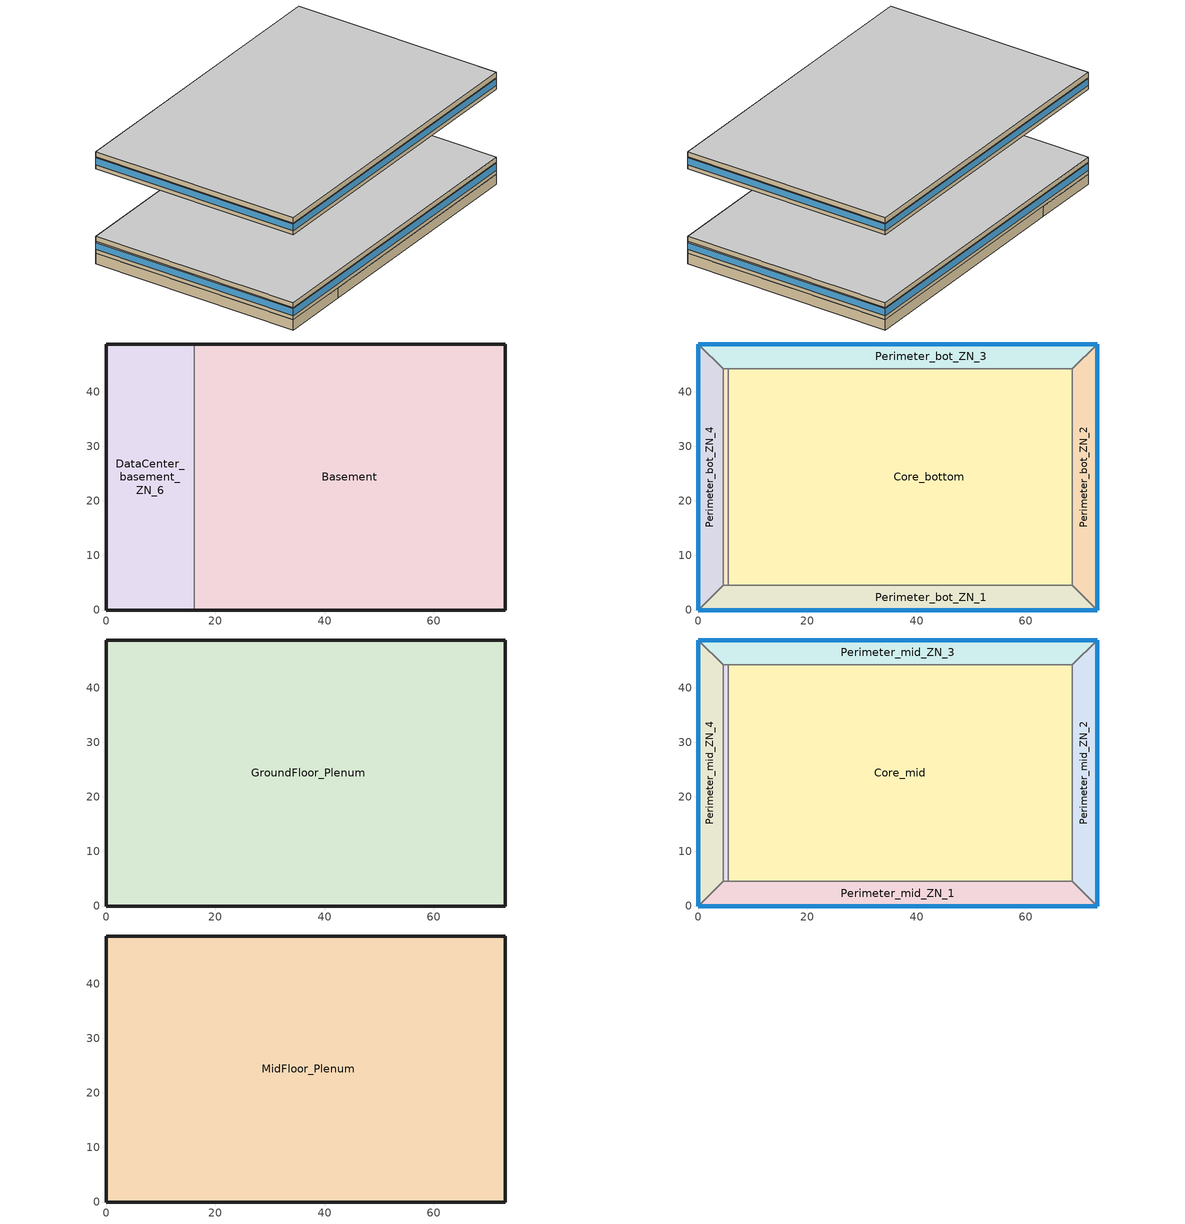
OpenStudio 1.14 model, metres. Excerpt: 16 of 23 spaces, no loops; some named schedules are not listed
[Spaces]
Basement
 floor ground (Basement Floor construction): 73.11,48.74 73.11,0 16.08,0 16.08,48.74 z-2.44
 wall ground (Basement Wall construction): 16.08,0 73.11,0 73.11,48.74 16.08,48.74 z-2.44:0
 wall to DataCenter_basement_ZN_6: 16.08,48.74 16.08,0 z-2.44:0
DataCenter_basement_ZN_6
 floor ground (Basement Floor construction): 16.08,48.74 16.08,0 0,0 0,48.74 z-2.44
 wall ground (Basement Wall construction): 16.08,48.74 0,48.74 0,0 16.08,0 z-2.44:0
Core_bottom
 floor to DataCenter_basement_ZN_6: 16.08,44.16 16.08,4.57 5.49,4.57 5.49,44.16 z0
 floor to Basement: 68.53,44.16 68.53,4.57 16.08,4.57 16.08,44.16 z0
 wall to Perimeter_bot_ZN_1: 5.49,4.57 68.53,4.57 z0:2.74
 wall to DataCenter_bot_ZN_6: 5.49,44.16 5.49,4.57 z0:2.74
 wall to Perimeter_bot_ZN_2: 68.53,4.57 68.53,44.16 z0:2.74
 wall to Perimeter_bot_ZN_3: 68.53,44.16 5.49,44.16 z0:2.74
Perimeter_bot_ZN_3
 floor to Basement: 73.11,48.74 68.53,44.16 16.08,44.16 16.08,48.74 z0
 floor to DataCenter_basement_ZN_6: 16.08,48.74 16.08,44.16 4.57,44.16 0,48.74 z0
 wall outside: 73.11,48.74 0,48.74 z0:2.74
 wall to Perimeter_bot_ZN_4: 0,48.74 4.57,44.16 z0:2.74
 wall to Perimeter_bot_ZN_2: 68.53,44.16 73.11,48.74 z0:2.74
 wall to DataCenter_bot_ZN_6: 4.57,44.16 5.49,44.16 z0:2.74
 window: 73.11,48.74 0,48.74 z0.91:2.5
Perimeter_bot_ZN_1
 floor to DataCenter_basement_ZN_6: 16.08,4.57 16.08,0 0,0 4.57,4.57 z0
 floor to Basement: 68.53,4.57 73.11,0 16.08,0 16.08,4.57 z0
 wall outside: 0,0 73.11,0 z0:2.74
 wall to Perimeter_bot_ZN_4: 4.57,4.57 0,0 z0:2.74
 wall to DataCenter_bot_ZN_6: 5.49,4.57 4.57,4.57 z0:2.74
 wall to Perimeter_bot_ZN_2: 73.11,0 68.53,4.57 z0:2.74
 window: 0,0 73.11,0 z0.91:2.5
Perimeter_bot_ZN_2
 floor to Basement: 73.11,48.74 73.11,0 68.53,4.57 68.53,44.16 z0
 wall outside: 73.11,0 73.11,48.74 z0:2.74
 window: 73.11,0 73.11,48.74 z0.91:2.5
Perimeter_bot_ZN_4
 floor to DataCenter_basement_ZN_6: 0,48.74 4.57,44.16 4.57,4.57 0,0 z0
 wall outside: 0,48.74 0,0 z0:2.74
 wall to DataCenter_bot_ZN_6: 4.57,4.57 4.57,44.16 z0:2.74
 window: 0,48.74 0,0 z0.91:2.5
DataCenter_bot_ZN_6
 floor to DataCenter_basement_ZN_6: 5.49,44.16 5.49,4.57 4.57,4.57 4.57,44.16 z0
GroundFloor_Plenum
 floor to Perimeter_bot_ZN_4: 0,48.74 4.57,44.16 4.57,4.57 0,0 z2.74
 floor to Perimeter_bot_ZN_2: 73.11,48.74 73.11,0 68.53,4.57 68.53,44.16 z2.74
 floor to Perimeter_bot_ZN_1: 68.53,4.57 73.11,0 0,0 4.57,4.57 z2.74
 floor to Perimeter_bot_ZN_3: 73.11,48.74 68.53,44.16 4.57,44.16 0,48.74 z2.74
 floor to Core_bottom: 68.53,44.16 68.53,4.57 5.49,4.57 5.49,44.16 z2.74
 floor to DataCenter_bot_ZN_6: 5.49,44.16 5.49,4.57 4.57,4.57 4.57,44.16 z2.74
 wall outside: 73.11,0 73.11,48.74 0,48.74 0,0 73.11,0 z2.74:3.96
 ceiling adiabatic (Floor Adiabatic construction): 73.11,0 73.11,48.74 0,48.74 0,0 z3.96
Perimeter_mid_ZN_2
 floor adiabatic (Floor Adiabatic construction): 73.11,48.74 73.11,0 68.53,4.57 68.53,44.16 z19.82
 wall outside: 73.11,0 73.11,48.74 z19.82:22.56
 wall to Perimeter_mid_ZN_3: 73.11,48.74 68.53,44.16 z19.82:22.56
 wall to Perimeter_mid_ZN_1: 68.53,4.57 73.11,0 z19.82:22.56
 wall to Core_mid: 68.53,44.16 68.53,4.57 z19.82:22.56
 window: 73.11,0 73.11,48.74 z20.73:22.32
Perimeter_mid_ZN_1
 floor adiabatic (Floor Adiabatic construction): 68.53,4.57 73.11,0 0,0 4.57,4.57 z19.82
 wall outside: 0,0 73.11,0 z19.82:22.56
 wall to Perimeter_mid_ZN_4: 4.57,4.57 0,0 z19.82:22.56
 wall to DataCenter_mid_ZN_6: 5.49,4.57 4.57,4.57 z19.82:22.56
 wall to Core_mid: 68.53,4.57 5.49,4.57 z19.82:22.56
 window: 0,0 73.11,0 z20.73:22.32
DataCenter_mid_ZN_6
 floor adiabatic (Floor Adiabatic construction): 5.49,44.16 5.49,4.57 4.57,4.57 4.57,44.16 z19.82
 wall to Perimeter_mid_ZN_4: 4.57,44.16 4.57,4.57 z19.82:22.56
 wall to Core_mid: 5.49,4.57 5.49,44.16 z19.82:22.56
 wall to Perimeter_mid_ZN_3: 5.49,44.16 4.57,44.16 z19.82:22.56
Core_mid
 floor adiabatic (Floor Adiabatic construction): 68.53,44.16 68.53,4.57 5.49,4.57 5.49,44.16 z19.82
 wall to Perimeter_mid_ZN_3: 68.53,44.16 5.49,44.16 z19.82:22.56
Perimeter_mid_ZN_3
 floor adiabatic (Floor Adiabatic construction): 73.11,48.74 68.53,44.16 4.57,44.16 0,48.74 z19.82
 wall outside: 73.11,48.74 0,48.74 z19.82:22.56
 wall to Perimeter_mid_ZN_4: 0,48.74 4.57,44.16 z19.82:22.56
 window: 73.11,48.74 0,48.74 z20.73:22.32
Perimeter_mid_ZN_4
 floor adiabatic (Floor Adiabatic construction): 0,48.74 4.57,44.16 4.57,4.57 0,0 z19.82
 wall outside: 0,48.74 0,0 z19.82:22.56
 window: 0,48.74 0,0 z20.73:22.32
MidFloor_Plenum
 floor to Perimeter_mid_ZN_1: 68.53,4.57 73.11,0 0,0 4.57,4.57 z22.56
 floor to DataCenter_mid_ZN_6: 5.49,44.16 5.49,4.57 4.57,4.57 4.57,44.16 z22.56
 floor to Perimeter_mid_ZN_2: 73.11,48.74 73.11,0 68.53,4.57 68.53,44.16 z22.56
 floor to Perimeter_mid_ZN_4: 0,48.74 4.57,44.16 4.57,4.57 0,0 z22.56
 floor to Core_mid: 68.53,44.16 68.53,4.57 5.49,4.57 5.49,44.16 z22.56
 floor to Perimeter_mid_ZN_3: 73.11,48.74 68.53,44.16 4.57,44.16 0,48.74 z22.56
 wall outside: 73.11,48.74 0,48.74 0,0 73.11,0 73.11,48.74 z22.56:23.78
 ceiling adiabatic (Floor Adiabatic construction): 73.11,0 73.11,48.74 0,48.74 0,0 z23.78
[Building]
90.1-2013-LargeOffice-ASHRAE 169-4B created: 2018-06-07 15:51:12 -0700: North Axis {deg}=0; Default Construction Set=90.1-2013 - LrgOffice - ASHRAE 169-4B; Standards Building Type=LargeOffice
[Site]
Albuquerque Intl Arpt  Isis_NM_USA: Latitude {deg}=35.04; Longitude {deg}=-106.62; Time Zone {hr}=-7; Elevation {m}=1619; Terrain=City
[Site:GroundTemperature:BuildingSurface]
19.527, 19.502, 19.536, 19.598, 20.002, 21.64, 22.225, 22.375, 21.449, 20.121, 19.802, 19.633
[Site:WaterMainsTemperature]
Calculation Method=Correlation; Annual Average Outdoor Air Temperature {C}=13.6333; Maximum Difference In Monthly Average Outdoor Air Temperatures {deltaC}=23.5
[SizingPeriod:DesignDay] Barometric Pressure {Pa}=83328; Sky Clearness=0; Rain Indicator=0; Snow Indicator=0; Day of Month=21; Daylight Saving Time Indicator=0; Humidity Indicating Type=Wetbulb; Dry-Bulb Temperature Range Modifier Type=DefaultMultipliers
Name | Maximum Dry-Bulb Temperature {C} | Daily Dry-Bulb Temperature Range {deltaC} | Humidity Indicating Conditions at Maximum Dry-Bulb | Wind Speed {m/s} | Wind Direction {deg} | Month | Day Type | Solar Model Indicator | ASHRAE Taub | ASHRAE Taud
Albuquerque Intl Arpt  Isis Ann Htg 99.6% Condns DB | -7.9 | 0 | -7.9 | 3.2 | 0 | 12 | WinterDesignDay | ASHRAEClearSky
Albuquerque Intl Arpt  Isis Ann Clg .4% Condns DB=>MWB | 35.1 | 13.5 | 15.7 | 4.4 | 220 | 7 | SummerDesignDay | ASHRAETau | 0.463 | 1.887
[ClimateZones]
Climate Zone Value 1=4B
[Material:NoMass] Thermal Absorptance=0.9; Solar Absorptance=0.7
Name | Roughness | Thermal Resistance {m2-K/W} | Visible Absorptance
CP02 CARPET PAD | VeryRough | 0.21648 | 0.8
Nonres_Floor_Insulation | MediumSmooth | 2.88292 | 0.7
Typical Insulation R-14.97 | Smooth | 2.63723 | 0.7
Typical Carpet Pad | Smooth | 0.21648 | 0.8
Typical Insulation R-7.23 | Smooth | 1.27273 | 0.7
Typical Insulation R-30.13 | Smooth | 5.30668 | 0.7
Typical Insulation R-1.15 | Smooth | 0.202509 | 0.7
Typical Insulation R-1.15 1 | Smooth | 0.202527 | 0.7
[Material]
Name | Roughness | Thickness {m} | Conductivity {W/m-K} | Density {kg/m3} | Specific Heat {J/kg-K} | Thermal Absorptance | Solar Absorptance | Visible Absorptance
100mm Normalweight concrete floor | MediumSmooth | 0.1016 | 2.31 | 2322 | 832
G01 13mm gypsum board | Smooth | 0.0127 | 0.16 | 800 | 1090 | 0.9 | 0.7 | 0.5
M10 200mm concrete block basement wall | MediumRough | 0.2032 | 1.326 | 1842 | 912
4 in. Normalweight Concrete Floor | MediumRough | 0.1016 | 2.31 | 2322 | 832 | 0.9 | 0.7 | 0.7
1IN Stucco | Smooth | 0.0253 | 0.6918 | 1858 | 837 | 0.9 | 0.7 | 0.92
8IN CONCRETE HW RefBldg | Rough | 0.2032 | 1.311 | 2240 | 836.8 | 0.9 | 0.7 | 0.7
1/2IN Gypsum | Smooth | 0.0127 | 0.16 | 784.9 | 830 | 0.9 | 0.4 | 0.4
Roof Membrane | VeryRough | 0.0095 | 0.16 | 1121.29 | 1460 | 0.9 | 0.7 | 0.7
Metal Roof Surface; F08 Metal surface | Smooth | 0.0008 | 45.28 | 7824 | 500 | 0.9 | 0.7 | 0.7
8 in. Normalweight Concrete Floor | MediumRough | 0.2032 | 2.31 | 2322 | 832 | 0.9 | 0.7 | 0.7
8 in. Concrete Block Basement Wall | MediumRough | 0.2032 | 1.326 | 1842 | 912 | 0.9 | 0.7 | 0.7
G05 25mm wood | MediumSmooth | 0.0254 | 0.15 | 608 | 1630 | 0.9 | 0.5 | 0.5
[Construction]
Floor Adiabatic construction: CP02 CARPET PAD, 100mm Normalweight concrete floor, Nonres_Floor_Insulation
Basement Wall construction: M10 200mm concrete block basement wall
Basement Floor construction: M10 200mm concrete block basement wall, CP02 CARPET PAD
Typical Insulated Exterior Mass Floor R-17.54: Typical Insulation R-14.97, 4 in. Normalweight Concrete Floor, Typical Carpet Pad
Typical Insulated Exterior Mass Wall R-9.62: 1IN Stucco, 8IN CONCRETE HW RefBldg, Typical Insulation R-7.23, 1/2IN Gypsum
Typical IEAD Roof R-31.25: Roof Membrane, Typical Insulation R-30.13, Metal Roof Surface
Typical Interior Floor: 100mm Normalweight concrete floor, CP02 CARPET PAD
Typical Interior Wall: G01 13mm gypsum board, G01 13mm gypsum board
Typical Interior Ceiling: CP02 CARPET PAD, 100mm Normalweight concrete floor
Typical Insulated Carpeted 8in Slab Floor: 8 in. Normalweight Concrete Floor, Typical Carpet Pad
Typical Insulated Basement Mass Wall: 8 in. Concrete Block Basement Wall
U 0.42 SHGC 0.40 Dbl LoE (e2-.1) Tint 6mm/6mm Air: LoE TINT 6MM, AIR 6MM, CLEAR 6MM
Typical Insulated Metal Door R-2.0: F08 Metal surface, Typical Insulation R-1.15
Typical Overhead Door R-2.0: Typical Insulation R-1.15 1
Window_U_0.50_SHGC_0.40_Skylight_Frame_Width_0.430_in: Glass_2052_LayerAvg, Gap_1_W_0_0038, Glass_2027F_LayerAvg
Typical Interior Window: Clear 3mm
Typical Interior Door; Typical Interior Partition: G05 25mm wood
[DefaultConstructionSet]
90.1-2013 - LrgOffice - ASHRAE 169-4B: Default Exterior Surface Constructions=Default Surface Constructions 1; Default Interior Surface Constructions=Default Surface Constructions 2; Default Ground Contact Surface Constructions=Default Surface Constructions 3; Default Exterior SubSurface Constructions=Default Sub Surface Constructions 1; Default Interior SubSurface Constructions=Default Sub Surface Constructions 2; Interior Partition Construction=Typical Interior Partition
[DefaultSurfaceConstructions]
Name | Floor Construction | Wall Construction | Roof Ceiling Construction
Default Surface Constructions 1 | Typical Insulated Exterior Mass Floor R-17.54 | Typical Insulated Exterior Mass Wall R-9.62 | Typical IEAD Roof R-31.25
Default Surface Constructions 2 | Typical Interior Floor | Typical Interior Wall | Typical Interior Ceiling
Default Surface Constructions 3 | Typical Insulated Carpeted 8in Slab Floor | Typical Insulated Basement Mass Wall
[DefaultSubSurfaceConstructions]
Name | Fixed Window Construction | Operable Window Construction | Door Construction | Overhead Door Construction | Skylight Construction | Tubular Daylight Dome Construction | Tubular Daylight Diffuser Construction
Default Sub Surface Constructions 1 | U 0.42 SHGC 0.40 Dbl LoE (e2-.1) Tint 6mm/6mm Air | U 0.42 SHGC 0.40 Dbl LoE (e2-.1) Tint 6mm/6mm Air | Typical Insulated Metal Door R-2.0 | Typical Overhead Door R-2.0 | Window_U_0.50_SHGC_0.40_Skylight_Frame_Width_0.430_in | Typical Interior Window | Typical Interior Window
Default Sub Surface Constructions 2 | Typical Interior Window | Typical Interior Window | Typical Interior Door
[WindowMaterial:Glazing] Optical Data Type=SpectralAverage; Infrared Transmittance at Normal Incidence=0; Dirt Correction Factor for Solar and Visible Transmittance=1; Solar Diffusing=No
Name | Thickness {m} | Solar Transmittance at Normal Incidence | Front Side Solar Reflectance at Normal Incidence | Back Side Solar Reflectance at Normal Incidence | Visible Transmittance at Normal Incidence | Front Side Visible Reflectance at Normal Incidence | Back Side Visible Reflectance at Normal Incidence | Front Side Infrared Hemispherical Emissivity | Back Side Infrared Hemispherical Emissivity | Conductivity {W/m-K}
LoE TINT 6MM | 0.006 | 0.36 | 0.093 | 0.2 | 0.5 | 0.035 | 0.054 | 0.84 | 0.1 | 0.9
CLEAR 6MM | 0.006 | 0.775 | 0.071 | 0.071 | 0.881 | 0.08 | 0.08 | 0.84 | 0.84 | 0.9
Glass_2052_LayerAvg | 0.00837 | 0.507767 | 0.054228 | 0.0544931 | 0.586833 | 0.05805 | 0.058397 | 0.84 | 0.84 | 1
Glass_2027F_LayerAvg | 0.004 | 0.369744 | 0.470069 | 0.340935 | 0.765222 | 0.0546 | 0.073741 | 0.03675 | 0.84 | 1
Clear 3mm | 0.003 | 0.837 | 0.075 | 0.075 | 0.898 | 0.081 | 0.081 | 0.84 | 0.84 | 0.9
[WindowMaterial:Gas] Gas Type=Air
Name | Thickness {m}
AIR 6MM | 0.0063
Gap_1_W_0_0038 | 0.0038
[Space]
Name | Space Type | Building Story | Thermal Zone | Part of Total Floor Area
Core_mid | Office WholeBuilding - Lg Office-others | Building Story 3 | Core_mid ZN | Yes
Perimeter_mid_ZN_2 | Office WholeBuilding - Lg Office-others | Building Story 3 | Perimeter_mid_ZN_2 ZN | Yes
Perimeter_mid_ZN_1 | Office WholeBuilding - Lg Office-others | Building Story 3 | Perimeter_mid_ZN_1 ZN | Yes
MidFloor_Plenum |  |  | MidFloor_Plenum ZN | No
DataCenter_mid_ZN_6 | Office OfficeLarge Data Center | Building Story 3 | DataCenter_mid_ZN_6 ZN
Core_bottom | Office WholeBuilding - Lg Office-others | Building Story 2 | Core_bottom ZN | Yes
Perimeter_bot_ZN_3 | Office WholeBuilding - Lg Office-others | Building Story 2 | Perimeter_bot_ZN_3 ZN | Yes
Basement | Office WholeBuilding - Lg Office-basement | Building Story 1 | Basement ZN | Yes
Perimeter_bot_ZN_1 | Office WholeBuilding - Lg Office-others | Building Story 2 | Perimeter_bot_ZN_1 ZN | Yes
Perimeter_mid_ZN_3 | Office WholeBuilding - Lg Office-others | Building Story 3 | Perimeter_mid_ZN_3 ZN | Yes
Perimeter_mid_ZN_4 | Office WholeBuilding - Lg Office-others | Building Story 3 | Perimeter_mid_ZN_4 ZN | Yes
GroundFloor_Plenum |  |  | GroundFloor_Plenum ZN | No
DataCenter_basement_ZN_6 | Office OfficeLarge Main Data Center | Building Story 1 | DataCenter_basement_ZN_6 ZN
Perimeter_bot_ZN_2 | Office WholeBuilding - Lg Office-others | Building Story 2 | Perimeter_bot_ZN_2 ZN | Yes
Perimeter_bot_ZN_4 | Office WholeBuilding - Lg Office-others | Building Story 2 | Perimeter_bot_ZN_4 ZN | Yes
DataCenter_bot_ZN_6 | Office OfficeLarge Data Center | Building Story 2 | DataCenter_bot_ZN_6 ZN
[SpaceType]
Office WholeBuilding - Lg Office-others: Default Schedule Set=Office WholeBuilding - Lg Office-others Schedule Set; Design Specification Outdoor Air Object=Office WholeBuilding - Lg Office-others Ventilation; Standards Building Type=Office; Standards Space Type=WholeBuilding - Lg Office-others
[SpaceInfiltration:DesignFlowRate] Design Flow Rate Calculation Method=Flow/ExteriorArea; Flow per Exterior Surface Area {m3/s-m2}=0.000569573; Constant Term Coefficient=0; Temperature Term Coefficient=0; Velocity Term Coefficient=0.224; Velocity Squared Term Coefficient=0
Name | Space or SpaceType | Schedule
GroundFloor_Plenum Infiltration | GroundFloor_Plenum | Always On Discrete
MidFloor_Plenum Infiltration | MidFloor_Plenum | Always On Discrete
Perimeter_bot_ZN_1 Infiltration | Perimeter_bot_ZN_1 | OfficeLarge INFIL_SCH_PNNL
Perimeter_bot_ZN_2 Infiltration | Perimeter_bot_ZN_2 | OfficeLarge INFIL_SCH_PNNL
Perimeter_bot_ZN_3 Infiltration | Perimeter_bot_ZN_3 | OfficeLarge INFIL_SCH_PNNL
Perimeter_bot_ZN_4 Infiltration | Perimeter_bot_ZN_4 | OfficeLarge INFIL_SCH_PNNL
Perimeter_mid_ZN_1 Infiltration | Perimeter_mid_ZN_1 | OfficeLarge INFIL_SCH_PNNL
Perimeter_mid_ZN_2 Infiltration | Perimeter_mid_ZN_2 | OfficeLarge INFIL_SCH_PNNL
Perimeter_mid_ZN_3 Infiltration | Perimeter_mid_ZN_3 | OfficeLarge INFIL_SCH_PNNL
Perimeter_mid_ZN_4 Infiltration | Perimeter_mid_ZN_4 | OfficeLarge INFIL_SCH_PNNL
[InternalMass] Internal Mass Definition=Internal Mass Definition 1
Name | Space or SpaceType
Perimeter_bot_ZN_1 Mass | Perimeter_bot_ZN_1
Perimeter_bot_ZN_2 Mass | Perimeter_bot_ZN_2
Perimeter_bot_ZN_3 Mass | Perimeter_bot_ZN_3
Perimeter_bot_ZN_4 Mass | Perimeter_bot_ZN_4
Core_bottom Mass | Core_bottom
Perimeter_mid_ZN_1 Mass | Perimeter_mid_ZN_1
Perimeter_mid_ZN_2 Mass | Perimeter_mid_ZN_2
Perimeter_mid_ZN_3 Mass | Perimeter_mid_ZN_3
Perimeter_mid_ZN_4 Mass | Perimeter_mid_ZN_4
Core_mid Mass | Core_mid
Basement Mass | Basement
DataCenter_basement_ZN_6 Mass | DataCenter_basement_ZN_6
DataCenter_bot_ZN_6 Mass | DataCenter_bot_ZN_6
DataCenter_mid_ZN_6 Mass | DataCenter_mid_ZN_6
[ThermalZone] Use Ideal Air Loads=No
Name | Thermostat | Multiplier | Primary Daylighting Control | Fraction of Zone Controlled by Primary Daylighting Control | Secondary Daylighting Control | Fraction of Zone Controlled by Secondary Daylighting Control | Humidistat
DataCenter_bot_ZN_6 ZN | Office OfficeLarge Data Center Thermostat 1
Core_bottom ZN | Office WholeBuilding - Lg Office-others Thermostat 1
DataCenter_mid_ZN_6 ZN | Office OfficeLarge Data Center Thermostat 2 | 10
Perimeter_bot_ZN_1 ZN | Office WholeBuilding - Lg Office-others Thermostat 2 |  | Perimeter_bot_ZN_1 Daylt Sensor 1 | 0.382976 | Perimeter_bot_ZN_1 Daylt Sensor 2 | 0.139776
Basement ZN | Office WholeBuilding - Lg Office-basement Thermostat 1
Perimeter_mid_ZN_2 ZN | Office WholeBuilding - Lg Office-others Thermostat 5 | 10 | Perimeter_mid_ZN_2 Daylt Sensor 1 | 0.389181 | Perimeter_mid_ZN_2 Daylt Sensor 2 | 0.136856
Perimeter_mid_ZN_3 ZN | Office WholeBuilding - Lg Office-others Thermostat 6 | 10 | Perimeter_mid_ZN_3 Daylt Sensor 1 | 0.382984 | Perimeter_mid_ZN_3 Daylt Sensor 2 | 0.139772
GroundFloor_Plenum ZN
DataCenter_basement_ZN_6 ZN | Office OfficeLarge Main Data Center Thermostat 1 |  |  |  |  |  | Zone Control Humidistat 1
Core_mid ZN | Office WholeBuilding - Lg Office-others Thermostat 9 | 10
Perimeter_bot_ZN_3 ZN | Office WholeBuilding - Lg Office-others Thermostat 10 |  | Perimeter_bot_ZN_3 Daylt Sensor 1 | 0.382984 | Perimeter_bot_ZN_3 Daylt Sensor 2 | 0.139772
MidFloor_Plenum ZN |  | 10
Perimeter_bot_ZN_4 ZN | Office WholeBuilding - Lg Office-others Thermostat 11 |  | Perimeter_bot_ZN_4 Daylt Sensor 1 | 0.389181 | Perimeter_bot_ZN_4 Daylt Sensor 2 | 0.136856
Perimeter_bot_ZN_2 ZN | Office WholeBuilding - Lg Office-others Thermostat 12 |  | Perimeter_bot_ZN_2 Daylt Sensor 1 | 0.389181 | Perimeter_bot_ZN_2 Daylt Sensor 2 | 0.136856
Perimeter_mid_ZN_4 ZN | Office WholeBuilding - Lg Office-others Thermostat 13 | 10 | Perimeter_mid_ZN_4 Daylt Sensor 1 | 0.389181 | Perimeter_mid_ZN_4 Daylt Sensor 2 | 0.136856
Perimeter_mid_ZN_1 ZN | Office WholeBuilding - Lg Office-others Thermostat 14 | 10 | Perimeter_mid_ZN_1 Daylt Sensor 1 | 0.382976 | Perimeter_mid_ZN_1 Daylt Sensor 2 | 0.139776
[Exterior:Lights]
Name | Exterior Lights Definition | Schedule | Control Option
Occ Sensing Exterior Lights Def | Occ Sensing Exterior Lights Def | OfficeLarge Exterior_lighting_schedule_b | AstronomicalClock
NonDimming Exterior Lights Def | NonDimming Exterior Lights Def | OfficeLarge Exterior_lighting_schedule_a | AstronomicalClock
Fuel equipment 1 | Fuel equipment 1 Def | Large Office BLDG ELEVATORS | ScheduleNameOnly
Fuel equipment 2 | Fuel equipment 2 Def | OfficeLarge ELEV_LIGHT_FAN_SCH_ADD_DF | ScheduleNameOnly
[BuildingStory]
Name | Nominal Z Coordinate {m}
Building Story 1 | -2.439
Building Story 2 | 0
Building Story 3 | 19.816
[Daylighting:Control] Position Z-Coordinate {m}=0.762; Illuminance Setpoint {lux}=375; Lighting Control Type=Stepped; Minimum Input Power Fraction for Continuous Dimming Control=0.3; Minimum Light Output Fraction for Continuous Dimming Control=0.2; Number of Stepped Control Steps=3; Probability Lighting will be Reset When Needed in Manual Stepped Control=1; Maximum Allowable Discomfort Glare Index=22
Name | Space | Position X-Coordinate {m} | Position Y-Coordinate {m}
Perimeter_bot_ZN_1 Daylt Sensor 1 | Perimeter_bot_ZN_1 | 36.5535 | 1.65
Perimeter_bot_ZN_1 Daylt Sensor 2 | Perimeter_bot_ZN_1 | 36.5535 | 3.325
Perimeter_bot_ZN_2 Daylt Sensor 1 | Perimeter_bot_ZN_2 | 2.9232 | 24.369
Perimeter_bot_ZN_2 Daylt Sensor 2 | Perimeter_bot_ZN_2 | 1.2482 | 24.369
Perimeter_bot_ZN_3 Daylt Sensor 1 | Perimeter_bot_ZN_3 | 36.5535 | 2.9231
Perimeter_bot_ZN_3 Daylt Sensor 2 | Perimeter_bot_ZN_3 | 36.5535 | 1.2481
Perimeter_bot_ZN_4 Daylt Sensor 1 | Perimeter_bot_ZN_4 | 1.65 | 24.369
Perimeter_bot_ZN_4 Daylt Sensor 2 | Perimeter_bot_ZN_4 | 3.325 | 24.369
Perimeter_mid_ZN_1 Daylt Sensor 1 | Perimeter_mid_ZN_1 | 36.5535 | 1.65
Perimeter_mid_ZN_1 Daylt Sensor 2 | Perimeter_mid_ZN_1 | 36.5535 | 3.325
Perimeter_mid_ZN_2 Daylt Sensor 1 | Perimeter_mid_ZN_2 | 2.9232 | 24.369
Perimeter_mid_ZN_2 Daylt Sensor 2 | Perimeter_mid_ZN_2 | 1.2482 | 24.369
Perimeter_mid_ZN_3 Daylt Sensor 1 | Perimeter_mid_ZN_3 | 36.5535 | 2.9231
Perimeter_mid_ZN_3 Daylt Sensor 2 | Perimeter_mid_ZN_3 | 36.5535 | 1.2481
Perimeter_mid_ZN_4 Daylt Sensor 1 | Perimeter_mid_ZN_4 | 1.65 | 24.369
Perimeter_mid_ZN_4 Daylt Sensor 2 | Perimeter_mid_ZN_4 | 3.325 | 24.369
